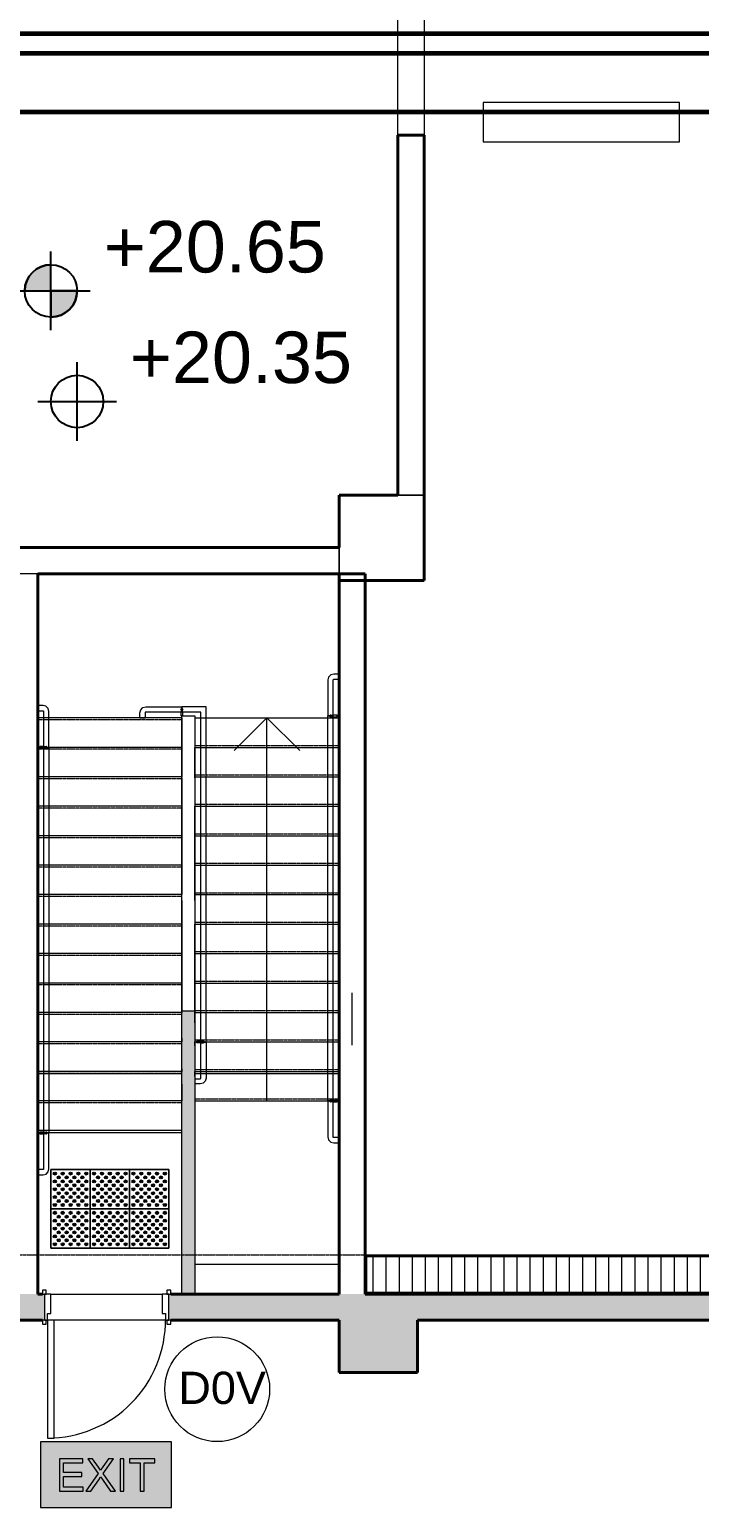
# Model space of a CAD drawing. Header units: millimetres. Extents: x 4021 to 183614, y -11746 to 71065.
# Drawn here: x 124225 to 129340, y 32477 to 43764 of the extents above; entities that cross this region are included whole.
import ezdxf

# ---------------------------------------------------------------- set-up
doc = ezdxf.new("R2010")
doc.units = ezdxf.units.MM
doc.linetypes.add('Hidden', pattern=[7.14375, 4.7625, -2.38125])
doc.linetypes.add('Overhead', pattern=[3.96875, 2.38125, -1.5875])
for name, color, linetype, lineweight in [('A-ANNO-NOTE', 131, 'Continuous', 25), ('A-DETL', 90, 'Continuous', 9), ('A-DOOR', 31, 'Continuous', 20), ('A-DOOR-FRAM', 31, 'Continuous', 20), ('A-FLOR', 192, 'Continuous', 9), ('A-FLOR-HRAL', 11, 'Continuous', 9), ('A-FLOR-OVHD', 1, 'Overhead', 9), ('A-GENM', 13, 'Continuous', 20), ('A-GLAZ', 151, 'Continuous', 9), ('A-WALL', 113, 'Continuous', 20), ('A-WALL-PATT', 111, 'Continuous', 35), ('Q-CASE', 31, 'Continuous', 20), ('S-COLS', 52, 'Continuous', 20), ('S-STRS', 31, 'Continuous', 20), ('S-STRS-ANNO', 31, 'Continuous', 20)]:
    doc.layers.add(name, color=color, linetype=linetype, lineweight=lineweight)
doc.styles.add('Arial', font='arial.ttf', dxfattribs={"height": 393.413174})
doc.styles.add('Swis721 BT_7', font='swiss.ttf', dxfattribs={"height": 245.978428})

# ---------------------------------------------------------------- blocks, each defined once
blk = doc.blocks.new('DLN-Surface Channel-S1 - 300x200 _WD_-16436415-Copy of COLOUR_LOWER R_F')
at = {"layer": 'Q-CASE', "lineweight": 9}
h = blk.add_hatch(dxfattribs=at)
h.set_pattern_fill('FP_7', color=256, style=0, pattern_type=2)
h.set_pattern_definition([(270, (74548.4, 609.6), (100, 6e-15), [])])
h.paths.add_polyline_path([(-5552, -135), (3173, -135), (3173, -125), (3473, -125), (3473, -135), (4838, -135), (4838, -125), (5487, -125), (5487, -135), (5552, -135), (5552, 135), (-5552, 135), (-5552, 46)], flags=0)
at = {"layer": 'Q-CASE'}
for p, q in [((-5552, 150), (-5562, 150)), ((-5552, 150), (-5552, -150)), ((-5552, 140), (-5552, 150)), ((-5552, 150), (5552, 150)), ((-5552, 140), (5552, 140)), ((-5552, -135), (-5552, 135)), ((5552, 135), (-5552, 135)), ((5552, -150), (5552, 150)), ((5562, 150), (5552, 150)), ((5552, 150), (5552, 140)), ((5552, 135), (5552, -135)), ((5562, 150), (5562, -150)), ((-5552, -135), (3173, -135)), ((-5552, -150), (-5552, -140)), ((3173, -140), (-5552, -140)), ((3087, -150), (3173, -150)), ((3473, -135), (4838, -135)), ((4838, -140), (3473, -140)), ((3473, -150), (4838, -150)), ((5487, -135), (5552, -135)), ((5552, -140), (5487, -140)), ((5487, -150), (5552, -150)), ((5552, -140), (5552, -150)), ((5552, -150), (5562, -150))]:
    blk.add_line(p, q, dxfattribs=at)
blk = doc.blocks.new('Railing - Handrail On Railing_Start Post-6008623-Copy of COLOUR_LOWER R_F')
at = {"layer": 'A-FLOR-HRAL'}
for p, q in [((-25, 320), (-65, 320)), ((-65, 280), (-25, 280)), ((-20, 275), (-20, 0)), ((20, 0), (20, 275)), ((-20, 6), (-50, 6)), ((-50, 6), (-50, 0)), ((-50, 0), (-50, 6)), ((-14, 6), (-10, 6)), ((-10, 6), (-5, 6)), ((-3, 6), (0, 6)), ((5, 4), (6, 0)), ((-50, 0), (-50, -6)), ((-50, -6), (-50, 0)), ((-50, -7), (-20, -7)), ((20, 0), (-20, 0)), ((-20, 0), (-2, 0)), ((-20, -7), (-15, -7)), ((0, 0), (5, 0)), ((4, -5), (0, -7)), ((5, 0), (20, 0))]:
    blk.add_line(p, q, dxfattribs=at)
at = {"layer": 'A-FLOR-HRAL', "flags": 128}
for points in [[(20, 275), (14, 298), (-3, 314), (-25, 320)], [(-25, 280), (-21, 278), (-20, 275)], [(0, -7), (-6, -7), (-15, -7)]]:
    blk.add_lwpolyline(points, dxfattribs=at)
at = {"layer": 'A-FLOR-HRAL'}
for start, end in [(150, 180), (135, 150), (360, 135), (180, 360)]:
    blk.add_arc((0, 0), 6.5, start, end, dxfattribs=at)
blk = doc.blocks.new('Railing - Handrail On Railing_End Post-6008625-Copy of COLOUR_LOWER R_F')
at = {"layer": 'A-FLOR-HRAL'}
for p, q in [((-20, 6), (-50, 6)), ((-15, 6), (-20, 6)), ((-20, 0), (-20, -275)), ((5, 4), (6, 0)), ((20, -275), (20, 0)), ((-50, 0), (-50, -6)), ((-50, -6), (-50, 0)), ((-50, -6), (-20, -6)), ((-20, 0), (20, 0)), ((-2, 0), (-20, 0)), ((-10, -6), (-14, -6)), ((-6, -6), (-10, -6)), ((0, -6), (-5, -6)), ((5, 0), (0, 0)), ((4, -5), (0, -6)), ((14, 0), (5, 0)), ((20, 0), (14, 0)), ((-25, -280), (-65, -280)), ((-65, -280), (-65, -320)), ((-65, -320), (-65, -280)), ((-65, -320), (-25, -320))]:
    blk.add_line(p, q, dxfattribs=at)
at = {"layer": 'A-FLOR-HRAL', "flags": 128}
for points in [[(-15, 6), (-3, 6), (0, 6)], [(-25, -320), (-2, -314), (14, -297), (20, -275)], [(-20, -275), (-22, -279), (-25, -280)]]:
    blk.add_lwpolyline(points, dxfattribs=at)
at = {"layer": 'A-FLOR-HRAL'}
for start, end in [(360, 180), (180, 315), (315, 330), (330, 360)]:
    blk.add_arc((0, 0), 6.5, start, end, dxfattribs=at)
blk = doc.blocks.new('Railing - Railing-6008583-Copy of COLOUR_LOWER R_F')
at = {"layer": 'A-FLOR-HRAL'}
for p, q in [((50839, 38552), (50839, 38592)), ((51024, 38592), (50839, 38592)), ((50984, 38552), (50839, 38552)), ((50984, 38507), (50984, 38552)), ((50984, 36032), (50984, 38507)), ((51024, 38507), (51024, 38592)), ((51024, 36032), (51024, 38507)), ((51024, 36032), (50984, 36032))]:
    blk.add_line(p, q, dxfattribs=at)
at = {"extrusion": (0, 0, -1), "zscale": -1}
for name, p, rotation in [('Railing - Handrail On Railing_End Post-6008625-Copy of COLOUR_LOWER R_F', (-50839, 38572), 90), ('Railing - Handrail On Railing_Start Post-6008623-Copy of COLOUR_LOWER R_F', (-51004, 36032), 180)]:
    blk.add_blockref(name, p, dxfattribs=dict(at, rotation=rotation))
blk = doc.blocks.new('DLN-Single Door__X05_ - _M42_ 900 x 2000 _WH_-16634148-Copy of COLOUR_LOWER R_F')
at = {"layer": 'A-DOOR', "lineweight": 15}
for p, q in [((-460, 130), (-490, 130)), ((-490, 130), (-490, 100)), ((-460, 100), (-460, 130)), ((490, 130), (460, 130)), ((460, 130), (460, 100)), ((490, 100), (490, 130)), ((-490, 100), (-460, 100)), ((460, 100), (490, 100)), ((-460, -100), (-490, -100)), ((-490, -100), (-490, -130)), ((-460, -130), (-460, -100)), ((-400, -100), (-450, -100)), ((-450, -100), (-450, -1000)), ((-400, -1000), (-400, -100)), ((490, -100), (460, -100)), ((460, -100), (460, -130)), ((490, -130), (490, -100)), ((-490, -130), (-460, -130)), ((460, -130), (490, -130)), ((-450, -1000), (-400, -1000))]:
    blk.add_line(p, q, dxfattribs=at)
blk.add_arc((-450, -100), 900, 270, 0.5, dxfattribs=at)
at = {"layer": 'A-DOOR-FRAM', "lineweight": 15}
for p, q in [((-425, 100), (-475, 100)), ((-475, 100), (-475, -100)), ((-425, -50), (-425, 100)), ((425, 100), (425, -50)), ((475, 100), (425, 100)), ((475, -100), (475, 100)), ((-475, -100), (-450, -100)), ((-450, -100), (-450, -50)), ((-450, -50), (-425, -50)), ((425, -50), (450, -50)), ((450, -50), (450, -100)), ((450, -100), (475, -100))]:
    blk.add_line(p, q, dxfattribs=at)
blk = doc.blocks.new('Railing - Handrail On Railing_Start Post-V10-Copy of COLOUR_LOWER R_F')
at = {"layer": 'A-FLOR-HRAL'}
for p, q in [((-25, 320), (-65, 320)), ((-65, 280), (-25, 280)), ((-20, 275), (-20, 0)), ((20, 0), (20, 275)), ((-20, 6), (-50, 6)), ((-50, 6), (-50, 0)), ((-50, 0), (-50, 6)), ((-50, 0), (-50, 0)), ((-14, 6), (-10, 6)), ((-10, 6), (-5, 6)), ((-3, 6), (0, 6)), ((5, 4), (6, 0)), ((-50, 0), (-50, -6)), ((-50, -6), (-50, 0)), ((-50, -6), (-20, -6)), ((14, 0), (-20, 0)), ((-20, 0), (-2, 0)), ((-20, -6), (-15, -6)), ((0, 0), (5, 0)), ((4, -5), (0, -6)), ((5, 0), (20, 0)), ((19, 0), (14, 0)), ((20, 0), (19, 0))]:
    blk.add_line(p, q, dxfattribs=at)
at = {"layer": 'A-FLOR-HRAL', "flags": 128}
for points in [[(20, 275), (14, 298), (-3, 314), (-25, 320)], [(-25, 280), (-21, 278), (-20, 275)], [(0, -6), (-6, -6), (-15, -6)]]:
    blk.add_lwpolyline(points, dxfattribs=at)
at = {"layer": 'A-FLOR-HRAL'}
for start, end in [(150, 180), (135, 150), (360, 135), (180, 360)]:
    blk.add_arc((0, 0), 6.5, start, end, dxfattribs=at)
blk = doc.blocks.new('Railing - Handrail On Railing_End Post-V11-Copy of COLOUR_LOWER R_F')
at = {"layer": 'A-FLOR-HRAL'}
for p, q in [((-20, 6), (-50, 6)), ((-50, 6), (-50, 3)), ((-50, 0), (-50, 6)), ((-50, 3), (-50, 0)), ((-15, 6), (-20, 6)), ((-20, 0), (-20, -275)), ((5, 4), (6, 0)), ((20, -275), (20, 0)), ((-50, 0), (-50, -6)), ((-50, -6), (-50, 0)), ((-50, -6), (-20, -6)), ((-20, 0), (20, 0)), ((-5, 0), (-20, 0)), ((-10, -6), (-14, -6)), ((-6, -6), (-10, -6)), ((-2, 0), (-5, 0)), ((0, -6), (-5, -6)), ((5, 0), (0, 0)), ((4, -5), (0, -6)), ((17, 0), (5, 0)), ((20, 0), (17, 0)), ((-25, -280), (-65, -280)), ((-65, -280), (-65, -300)), ((-65, -320), (-65, -280)), ((-65, -300), (-65, -320)), ((-65, -320), (-25, -320))]:
    blk.add_line(p, q, dxfattribs=at)
at = {"layer": 'A-FLOR-HRAL', "flags": 128}
for points in [[(-15, 6), (-3, 6), (0, 6)], [(-25, -320), (-2, -314), (14, -297), (20, -275)], [(-20, -275), (-22, -279), (-25, -280)]]:
    blk.add_lwpolyline(points, dxfattribs=at)
at = {"layer": 'A-FLOR-HRAL'}
for start, end in [(360, 180), (180, 315), (315, 330), (330, 360)]:
    blk.add_arc((0, 0), 6.5, start, end, dxfattribs=at)
blk = doc.blocks.new('Railing - Railing-7308550-Copy of COLOUR_LOWER R_F')
at = {"layer": 'A-FLOR-HRAL'}
for p, q in [((49784, 38282), (49824, 38282)), ((49784, 38282), (49784, 35338)), ((49824, 38282), (49824, 35338)), ((49824, 35338), (49784, 35338))]:
    blk.add_line(p, q, dxfattribs=at)
for name, p in [('Railing - Handrail On Railing_Start Post-V10-Copy of COLOUR_LOWER R_F', (49804, 38282)), ('Railing - Handrail On Railing_End Post-V11-Copy of COLOUR_LOWER R_F', (49804, 35338))]:
    blk.add_blockref(name, p)
blk = doc.blocks.new('Railing - Handrail On Railing_Start Post-V12-Copy of COLOUR_LOWER R_F')
at = {"layer": 'A-FLOR-HRAL'}
for p, q in [((-25, 320), (-65, 320)), ((-65, 280), (-25, 280)), ((-20, 275), (-20, 0)), ((20, 0), (20, 275)), ((-20, 6), (-50, 6)), ((-50, 6), (-50, 0)), ((-50, 0), (-50, 6)), ((-14, 6), (-10, 6)), ((-10, 6), (-5, 6)), ((-3, 6), (0, 6)), ((5, 4), (6, 0)), ((-50, 0), (-50, -6)), ((-50, -6), (-50, 0)), ((-50, -7), (-20, -7)), ((20, 0), (-20, 0)), ((-20, 0), (-17, 0)), ((-20, -7), (-15, -7)), ((-17, 0), (-17, 0)), ((-17, 0), (-14, 0)), ((-14, 0), (-5, 0)), ((-5, 0), (-2, 0)), ((0, 0), (5, 0)), ((4, -5), (0, -7)), ((5, 0), (10, 0)), ((10, 0), (14, 0)), ((14, 0), (20, 0))]:
    blk.add_line(p, q, dxfattribs=at)
at = {"layer": 'A-FLOR-HRAL', "flags": 128}
for points in [[(20, 275), (14, 298), (-3, 314), (-25, 320)], [(-25, 280), (-21, 278), (-20, 275)], [(0, -7), (-6, -7), (-15, -7)]]:
    blk.add_lwpolyline(points, dxfattribs=at)
at = {"layer": 'A-FLOR-HRAL'}
for start, end in [(150, 180), (135, 150), (360, 135), (180, 360)]:
    blk.add_arc((0, 0), 6.5, start, end, dxfattribs=at)
blk = doc.blocks.new('Railing - Handrail On Railing_End Post-V13-Copy of COLOUR_LOWER R_F')
at = {"layer": 'A-FLOR-HRAL'}
for p, q in [((-20, 6), (-50, 6)), ((-50, 6), (-50, 6)), ((-50, 6), (-50, 6)), ((-50, 6), (-50, 5)), ((-50, 0), (-50, 6)), ((-50, 5), (-50, 0)), ((-15, 6), (-20, 6)), ((0, 6), (1, 6)), ((5, 4), (6, 0)), ((-50, 0), (-50, -6)), ((-50, -6), (-50, 0)), ((-50, -7), (-20, -7)), ((-20, 0), (-20, -275)), ((-20, 0), (20, 0)), ((-17, 0), (-20, 0)), ((-17, 0), (-17, 0)), ((-2, 0), (-17, 0)), ((-10, -7), (-14, -7)), ((-6, -7), (-10, -7)), ((0, -7), (-5, -7)), ((5, 0), (0, 0)), ((4, -5), (0, -7)), ((14, 0), (5, 0)), ((17, 0), (14, 0)), ((19, 0), (17, 0)), ((20, 0), (19, 0)), ((20, -275), (20, 0)), ((-25, -280), (-65, -280)), ((-65, -320), (-25, -320))]:
    blk.add_line(p, q, dxfattribs=at)
at = {"layer": 'A-FLOR-HRAL', "flags": 128}
for points in [[(-15, 6), (-3, 6), (0, 6)], [(-25, -320), (-2, -314), (14, -297), (20, -275)], [(-20, -275), (-22, -279), (-25, -280)]]:
    blk.add_lwpolyline(points, dxfattribs=at)
at = {"layer": 'A-FLOR-HRAL'}
for start, end in [(360, 180), (180, 285), (285, 315), (315, 330), (330, 360)]:
    blk.add_arc((0, 0), 6.5, start, end, dxfattribs=at)
blk = doc.blocks.new('Railing - Railing-7308562-Copy of COLOUR_LOWER R_F')
at = {"layer": 'A-FLOR-HRAL'}
for p, q in [((51954, 38522), (51994, 38522)), ((51954, 35582), (51954, 38522)), ((51994, 35582), (51994, 38522)), ((51994, 35582), (51954, 35582))]:
    blk.add_line(p, q, dxfattribs=at)
at = {"rotation": 180}
for name, p in [('Railing - Handrail On Railing_End Post-V13-Copy of COLOUR_LOWER R_F', (51974, 38522)), ('Railing - Handrail On Railing_Start Post-V12-Copy of COLOUR_LOWER R_F', (51974, 35582))]:
    blk.add_blockref(name, p, dxfattribs=at)
blk = doc.blocks.new('DLN_Tactile - Positional Tiles-3867764-Copy of COLOUR_LOWER R_F')
at = {"layer": 'A-GENM'}
for p, q in [((150, 150), (-150, 150)), ((-150, 150), (-150, -150)), ((-150, -150), (-150, 150)), ((-150, 150), (150, 150)), ((150, -150), (150, 150)), ((150, 150), (150, -150)), ((-150, -150), (150, -150)), ((150, -150), (-150, -150))]:
    blk.add_line(p, q, dxfattribs=at)
for centre, radius in [((-120, 120), 11.5), ((-120, 120), 6), ((-60, 120), 11.5), ((-60, 120), 6), ((0, 120), 11.5), ((0, 120), 6), ((60, 120), 11.5), ((60, 120), 6), ((120, 120), 11.5), ((120, 120), 6), ((-120, 60), 11.5), ((-120, 0), 11.5), ((-120, 60), 6), ((-120, 0), 6), ((-90, 90), 11.5), ((-90, 30), 11.5), ((-90, 90), 6), ((-90, 30), 6), ((-60, 60), 11.5), ((-60, 0), 11.5), ((-60, 60), 6), ((-60, 0), 6), ((-30, 90), 11.5), ((-30, 30), 11.5), ((-30, 90), 6), ((-30, 30), 6), ((0, 60), 11.5), ((0, 0), 11.5), ((0, 60), 6), ((0, 0), 6), ((30, 90), 11.5), ((30, 30), 11.5), ((30, 90), 6), ((30, 30), 6), ((60, 60), 11.5), ((60, 0), 11.5), ((60, 60), 6), ((60, 0), 6), ((90, 90), 11.5), ((90, 30), 11.5), ((90, 90), 6), ((90, 30), 6), ((120, 60), 11.5), ((120, 0), 11.5), ((120, 60), 6), ((120, 0), 6), ((-120, -60), 11.5), ((-120, -120), 11.5), ((-120, -60), 6), ((-90, -30), 11.5), ((-90, -90), 11.5), ((-90, -30), 6), ((-90, -90), 6), ((-60, -60), 11.5), ((-60, -120), 11.5), ((-60, -60), 6), ((-30, -30), 11.5), ((-30, -90), 11.5), ((-30, -30), 6), ((-30, -90), 6), ((0, -60), 11.5), ((0, -120), 11.5), ((0, -60), 6), ((30, -30), 11.5), ((30, -90), 11.5), ((30, -30), 6), ((30, -90), 6), ((60, -60), 11.5), ((60, -120), 11.5), ((60, -60), 6), ((90, -30), 11.5), ((90, -90), 11.5), ((90, -30), 6), ((90, -90), 6), ((120, -60), 11.5), ((120, -120), 11.5), ((120, -60), 6), ((-120, -120), 6), ((-60, -120), 6), ((0, -120), 6), ((60, -120), 6), ((120, -120), 6)]:
    blk.add_circle(centre, radius, dxfattribs=at)
blk = doc.blocks.new('DLN_Louvre - 400x400 _WH_-16812348-Copy of COLOUR_LOWER R_F')
at = {"layer": 'A-GLAZ'}
blk.add_line((-200, 0), (200, 0), dxfattribs=at)
blk = doc.blocks.new('DLN_EXIT Sign Board - DLN_EXIT Sign Board-5973881-Copy of COLOUR_LOWER R_F')
at = {"layer": 'A-GENM', "lineweight": 15}
h = blk.add_hatch(color=256, dxfattribs=at)
h.paths.add_polyline_path([(-500, -250), (500, -250), (500, 250), (-500, 250), (-500, -125)], flags=0)
h.paths.add_polyline_path([(262, -125), (262, 90), (181, 90), (181, 121), (373, 121), (373, 90), (292, 90), (292, -125)], flags=0)
h.paths.add_polyline_path([(-116, -125), (-154, -125), (-59, 9), (-138, 121), (-102, 121), (-42, 34), (20, 121), (58, 121), (-22, 9), (73, -125), (36, -125), (-40, -17), (-59, -44)], flags=0)
h.paths.add_polyline_path([(-173, -125), (-354, -125), (-354, 121), (-177, 121), (-177, 90), (-323, 90), (-323, 17), (-185, 17), (-185, -13), (-323, -13), (-323, -94), (-173, -94)], flags=0)
h.paths.add_polyline_path([(108, -125), (108, 121), (138, 121), (138, -125)], flags=0)
for points in [[(-173, -125), (-173, -94), (-323, -94), (-323, -13), (-185, -13), (-185, 17), (-323, 17), (-323, 90), (-177, 90), (-177, 121), (-354, 121), (-354, -125), (-323, -125)], [(-154, -125), (-116, -125), (-40, -17), (36, -125), (73, -125), (-22, 9), (58, 121), (20, 121), (-42, 34), (-57, 58), (-102, 121), (-138, 121), (-59, 9)], [(108, -125), (138, -125), (138, 121), (108, 121), (108, -36)], [(262, -125), (292, -125), (292, 90), (373, 90), (373, 121), (181, 121), (181, 90), (262, 90), (262, -36)]]:
    blk.add_hatch(color=256, dxfattribs=at).paths.add_polyline_path(points, flags=0)
for p, q in [((500, 250), (-500, 250)), ((-500, 250), (-500, -250)), ((500, -250), (500, 250)), ((-177, 121), (-354, 121)), ((-354, 121), (-354, -125)), ((-177, 90), (-177, 121)), ((-102, 121), (-138, 121)), ((-138, 121), (-59, 9)), ((-57, 58), (-102, 121)), ((20, 121), (-24, 59)), ((-22, 9), (58, 121)), ((58, 121), (20, 121)), ((138, 121), (108, 121)), ((108, 121), (108, -125)), ((138, -125), (138, 121)), ((373, 121), (181, 121)), ((181, 121), (181, 90)), ((373, 90), (373, 121)), ((-323, 17), (-323, 90)), ((-323, 90), (-177, 90)), ((-185, 17), (-323, 17)), ((-185, -13), (-185, 17)), ((-59, 9), (-154, -125)), ((-42, 34), (-57, 58)), ((-24, 59), (-42, 34)), ((73, -125), (-22, 9)), ((181, 90), (262, 90)), ((262, 90), (262, -125)), ((292, -125), (292, 90)), ((292, 90), (373, 90)), ((-323, -94), (-323, -13)), ((-323, -13), (-185, -13)), ((-173, -94), (-323, -94)), ((-173, -125), (-173, -94)), ((-116, -125), (-55, -38)), ((-55, -38), (-40, -17)), ((-40, -17), (-27, -36)), ((-27, -36), (36, -125)), ((-354, -125), (-173, -125)), ((-154, -125), (-116, -125)), ((36, -125), (73, -125)), ((108, -125), (138, -125)), ((262, -125), (292, -125)), ((-500, -250), (500, -250))]:
    blk.add_line(p, q, dxfattribs=at)
blk = doc.blocks.new('DLN_Slab Level Mark - SSL-2mm_Type 2-2670448-Copy of COLOUR_LOWER R_F')
at = {"layer": 'A-ANNO-NOTE'}
for p, q in [((0, 1.5), (0, -1.5)), ((-1.5, 0), (1.5, 0))]:
    blk.add_line(p, q, dxfattribs=at)
blk.add_circle((0, 0), 1, dxfattribs=at)
blk = doc.blocks.new('DLN_Slab Level Mark - FFL-2mm_Type 2-2670450-Copy of COLOUR_LOWER R_F')
at = {"layer": 'A-ANNO-NOTE', "lineweight": 5}
h = blk.add_hatch(color=256, dxfattribs=at)
edge = h.paths.add_edge_path(flags=0)
edge.add_arc((0, 0), 1, 0, 90, ccw=False)
edge.add_line((1, 0), (0, 0))
edge.add_line((0, 0), (0, 1))
h = blk.add_hatch(color=256, dxfattribs=at)
edge = h.paths.add_edge_path(flags=0)
edge.add_arc((0, 0), 1, 180, 270, ccw=False)
edge.add_line((-1, 0), (0, 0))
edge.add_line((0, 0), (0, -1))
at = {"layer": 'A-ANNO-NOTE'}
for p, q in [((0, 1.5), (0, -1.5)), ((0, 1), (0, 0)), ((0, 0), (-1, 0)), ((0, -1), (0, 0)), ((0, 0), (1, 0)), ((-1.5, 0), (1.5, 0))]:
    blk.add_line(p, q, dxfattribs=at)
blk.add_circle((0, 0), 1, dxfattribs=at)
for start, end in [(360, 90), (180, 270)]:
    blk.add_arc((0, 0), 1, start, end, dxfattribs=at)
blk = doc.blocks.new('GBP_Door Mark1 - 2 x 1_3_RT_ Border WHITE-11425889-Copy of COLOUR_LOWER R_F')
at = {"layer": 'A-ANNO-NOTE', "lineweight": 5}
blk.add_circle((-31.356, 27.261), 2, dxfattribs=at)

msp = doc.modelspace()

# ---------------------------------------------------------------- hatches: boundary and pattern name
at = {"layer": 'A-WALL'}
msp.add_hatch(color=7, dxfattribs=at).paths.add_polyline_path([(125487.7, 34107.5), (125487.7, 36267.4), (125387.7, 36267.4), (125387.7, 34107.5)], flags=0)
at = {"layer": 'A-WALL-PATT', "lineweight": 20}
h = msp.add_hatch(color=7, dxfattribs=at)
h.paths.add_polyline_path([(125741.9, 33907.5), (126587.7, 33907.5), (126587.7, 34107.5), (125287.7, 34107.5), (125287.7, 33907.5), (125368.5, 33907.5)], flags=0)
h.paths.add_polyline_path([(124087.7, 33907.5), (124337.7, 33907.5), (124337.7, 34107.5), (124087.7, 34107.5)], flags=0)
at = {"layer": 'A-WALL-PATT'}
msp.add_hatch(color=50, dxfattribs=at).paths.add_polyline_path([(127072.6, 33507.5), (127187.7, 33507.5), (127187.7, 34107.5), (126587.7, 34107.5), (126587.7, 33507.5)], flags=0)
at = {"layer": 'A-WALL-PATT', "lineweight": 20}
msp.add_hatch(color=7, dxfattribs=at).paths.add_polyline_path([(132184.8, 33907.5), (135437.7, 33907.5), (135437.7, 34107.5), (127187.7, 34107.5), (127187.7, 33907.5), (131009.6, 33907.5)], flags=0)

# ---------------------------------------------------------------- linework, layer by layer
at = {"layer": 'A-DETL', "linetype": 'Hidden', "lineweight": 60}
for p, q in [((136362.7, 43732.5), (120645.9, 43732.5)), ((136212.7, 43582.5), (120686.1, 43582.5)), ((135762.7, 43132.5), (120806.7, 43132.5))]:
    msp.add_line(p, q, dxfattribs=at)
at = {"layer": 'A-FLOR'}
for p, q in [((129187.7, 43207.5), (127687.7, 43207.5)), ((127687.7, 43207.5), (127687.7, 42907.5)), ((129187.7, 42907.5), (129187.7, 43207.5)), ((127687.7, 42907.5), (129187.7, 42907.5)), ((125387.7, 35788.1), (124287.7, 35788.1)), ((125532.7, 35788.1), (125487.7, 35788.1)), ((125538.2, 35788.1), (125535.4, 35788.1)), ((125542.2, 35788.1), (125538.6, 35788.1)), ((125547, 35788.1), (125542.7, 35788.1)), ((125552.1, 35788.1), (125547.5, 35788.1)), ((125557.3, 35788.1), (125552.7, 35788.1)), ((125562.2, 35788.1), (125557.9, 35788.1)), ((125566.4, 35788.1), (125562.7, 35788.1)), ((125569.7, 35788.1), (125566.8, 35788.1)), ((126587.7, 35788.1), (125572.6, 35788.1)), ((124302.7, 35338.2), (124287.7, 35338.2)), ((124332.7, 35338.2), (124303.4, 35338.2)), ((124350.5, 35338.2), (124338.6, 35338.2)), ((124357.5, 35338.2), (124352.7, 35338.2)), ((124370, 35338.2), (124357.9, 35338.2)), ((125387.7, 35338.2), (124372.7, 35338.2)), ((126587.7, 34332.5), (125487.7, 34332.5)), ((126787.7, 34407.5), (137987.7, 34407.5))]:
    msp.add_line(p, q, dxfattribs=at)
at = {"layer": 'A-FLOR-OVHD'}
msp.add_line((111887.7, 34407.5), (138237.7, 34407.5), dxfattribs=at)
at = {"layer": 'A-WALL', "color": 250, "lineweight": 15}
for p, q in [((127037.7, 42957.5), (127037.7, 44957.5)), ((127237.7, 44957.5), (127237.7, 42957.5)), ((127037.7, 40207.5), (127237.7, 40207.5)), ((126587.7, 39607.5), (126587.7, 39807.5)), ((124387.7, 34107.5), (125237.7, 34107.5)), ((125262.7, 33907.5), (124362.7, 33907.5))]:
    msp.add_line(p, q, dxfattribs=at)
at = {"layer": 'A-WALL', "color": 50, "lineweight": 40}
for p, q in [((127037.7, 42957.5), (127037.7, 40207.5)), ((127237.7, 42957.5), (127037.7, 42957.5)), ((127237.7, 40207.5), (127237.7, 42957.5)), ((126587.7, 39807.5), (115262.7, 39807.5)), ((124287.7, 39607.5), (126787.7, 39607.5)), ((124287.7, 35058.2), (124287.7, 39607.5)), ((126587.7, 39607.5), (126587.7, 34107.5)), ((126787.7, 34107.5), (126787.7, 39607.5)), ((124287.7, 35020.8), (124287.7, 35055.5)), ((124287.7, 34107.5), (124287.7, 35018.2)), ((124322.7, 34107.5), (124287.7, 34107.5)), ((126587.7, 34107.5), (125302.7, 34107.5)), ((127187.7, 34107.5), (126787.7, 34107.5)), ((135437.7, 34107.5), (127187.7, 34107.5)), ((116237.7, 33907.5), (124322.7, 33907.5)), ((125302.7, 33907.5), (126587.7, 33907.5)), ((126587.7, 33907.5), (126587.7, 33507.5)), ((127187.7, 33507.5), (127187.7, 33907.5)), ((127187.7, 33907.5), (135437.7, 33907.5)), ((126587.7, 33507.5), (127187.7, 33507.5))]:
    msp.add_line(p, q, dxfattribs=at)
at = {"layer": 'A-WALL', "color": 7}
msp.add_line((124287.7, 39607.5), (124087.7, 39607.5), dxfattribs=at)
at = {"layer": 'A-WALL'}
for p, q in [((125387.7, 38522.5), (125487.7, 38522.5)), ((125387.7, 34107.5), (125387.7, 38522.5)), ((125487.7, 38522.5), (125487.7, 34107.5)), ((125487.7, 36267.4), (125387.7, 36267.4)), ((125387.7, 34107.5), (125487.7, 34107.5))]:
    msp.add_line(p, q, dxfattribs=at)
at = {"layer": 'S-COLS', "color": 50, "lineweight": 40}
for p, q in [((127037.7, 40207.5), (126587.7, 40207.5)), ((126587.7, 40207.5), (126587.7, 39807.5)), ((127237.7, 39557.5), (127237.7, 40207.5)), ((126587.7, 39607.5), (126587.7, 39557.5)), ((126587.7, 39557.5), (127237.7, 39557.5))]:
    msp.add_line(p, q, dxfattribs=at)
at = {"layer": 'S-COLS', "color": 250, "lineweight": 15}
for p, q in [((127237.7, 40207.5), (127037.7, 40207.5)), ((126587.7, 39807.5), (126587.7, 39607.5))]:
    msp.add_line(p, q, dxfattribs=at)
at = {"layer": 'S-STRS'}
for p, q in [((124332.7, 38507.5), (124287.7, 38507.5)), ((124338, 38507.5), (124335.4, 38507.5)), ((124341.9, 38507.5), (124338.6, 38507.5)), ((124346.6, 38507.5), (124342.7, 38507.5)), ((124351.8, 38507.5), (124347.5, 38507.5)), ((124356.9, 38507.5), (124352.7, 38507.5)), ((124361.8, 38507.5), (124357.9, 38507.5)), ((124366.1, 38507.5), (124362.7, 38507.5)), ((124369.4, 38507.5), (124366.8, 38507.5)), ((125067.7, 38507.5), (124372.6, 38507.5)), ((125105, 38507.5), (125070.4, 38507.5)), ((125387.7, 38507.5), (125107.7, 38507.5)), ((125387.7, 38507.5), (125387.7, 38282.5)), ((125487.7, 38507.5), (125532.7, 38507.5)), ((125532.7, 38507.5), (125572.7, 38507.5)), ((125572.7, 38507.5), (126502.7, 38507.5)), ((126502.7, 38507.5), (126542.7, 38507.5)), ((126542.7, 38507.5), (126587.7, 38507.5)), ((124302.7, 38282.5), (124287.7, 38282.5)), ((124332.7, 38282.5), (124303.4, 38282.5)), ((124350.5, 38282.5), (124338.6, 38282.5)), ((124357.5, 38282.5), (124352.7, 38282.5)), ((124370, 38282.5), (124357.9, 38282.5)), ((125387.7, 38282.5), (124372.7, 38282.5)), ((125387.7, 38282.5), (125387.7, 38057.5)), ((125487.7, 38057.5), (125487.7, 38282.5)), ((125487.7, 38282.5), (125532.7, 38282.5)), ((125532.7, 38282.5), (125572.7, 38282.5)), ((125572.7, 38282.5), (126502.7, 38282.5)), ((126502.7, 38282.5), (126542.7, 38282.5)), ((126542.7, 38282.5), (126587.7, 38282.5)), ((124332.7, 38057.5), (124287.7, 38057.5)), ((124372.7, 38057.5), (124332.7, 38057.5)), ((125387.7, 38057.5), (124372.7, 38057.5)), ((125387.7, 38048.7), (125387.7, 37832.5)), ((125487.7, 38048.7), (125487.7, 38057.5)), ((125487.7, 38057.5), (125532.7, 38057.5)), ((125532.7, 38057.5), (125572.7, 38057.5)), ((125572.7, 38057.5), (126502.7, 38057.5)), ((126502.7, 38057.5), (126542.7, 38057.5)), ((126542.7, 38057.5), (126587.7, 38057.5)), ((124332.7, 37832.5), (124287.7, 37832.5)), ((124372.7, 37832.5), (124332.7, 37832.5)), ((125387.7, 37832.5), (124372.7, 37832.5)), ((125387.7, 37832.5), (125387.7, 37607.5)), ((125487.7, 37607.5), (125487.7, 37832.5)), ((125487.7, 37832.5), (125532.7, 37832.5)), ((125532.7, 37832.5), (125572.7, 37832.5)), ((125572.7, 37832.5), (126502.7, 37832.5)), ((126502.7, 37832.5), (126542.7, 37832.5)), ((126542.7, 37832.5), (126587.7, 37832.5)), ((124332.7, 37607.5), (124287.7, 37607.5)), ((124372.7, 37607.5), (124332.7, 37607.5)), ((125387.7, 37607.5), (124372.7, 37607.5)), ((125387.7, 37607.5), (125387.7, 37382.5)), ((125487.7, 37382.5), (125487.7, 37607.5)), ((125487.7, 37607.5), (125532.7, 37607.5)), ((125532.7, 37607.5), (125572.7, 37607.5)), ((125572.7, 37607.5), (126502.7, 37607.5)), ((126502.7, 37607.5), (126542.7, 37607.5)), ((126542.7, 37607.5), (126587.7, 37607.5)), ((124332.7, 37382.5), (124287.7, 37382.5)), ((124372.7, 37382.5), (124332.7, 37382.5)), ((125387.7, 37382.5), (124372.7, 37382.5)), ((125387.7, 37382.5), (125387.7, 37157.5)), ((125487.7, 37157.5), (125487.7, 37382.5)), ((125487.7, 37382.5), (125532.7, 37382.5)), ((125532.7, 37382.5), (125572.7, 37382.5)), ((125572.7, 37382.5), (126502.7, 37382.5)), ((126502.7, 37382.5), (126542.7, 37382.5)), ((126542.7, 37382.5), (126587.7, 37382.5)), ((124332.7, 37157.5), (124287.7, 37157.5)), ((124372.7, 37157.5), (124332.7, 37157.5)), ((125387.7, 37157.5), (124372.7, 37157.5)), ((125487.7, 37113), (125487.7, 37157.5)), ((125487.7, 37157.5), (125532.7, 37157.5)), ((125532.7, 37157.5), (125572.7, 37157.5)), ((125572.7, 37157.5), (126502.7, 37157.5)), ((126502.7, 37157.5), (126542.7, 37157.5)), ((126542.7, 37157.5), (126587.7, 37157.5)), ((125387.7, 37113), (125387.7, 36932.5)), ((124332.7, 36932.5), (124287.7, 36932.5)), ((124372.7, 36932.5), (124332.7, 36932.5)), ((125387.7, 36932.5), (124372.7, 36932.5)), ((125387.7, 36932.5), (125387.7, 36707.5)), ((125487.7, 36707.5), (125487.7, 36932.5)), ((125487.7, 36932.5), (125532.7, 36932.5)), ((125532.7, 36932.5), (125572.7, 36932.5)), ((125572.7, 36932.5), (126502.7, 36932.5)), ((126502.7, 36932.5), (126542.7, 36932.5)), ((126542.7, 36932.5), (126587.7, 36932.5)), ((124332.7, 36707.5), (124287.7, 36707.5)), ((124372.7, 36707.5), (124332.7, 36707.5)), ((125387.7, 36707.5), (124372.7, 36707.5)), ((125387.7, 36707.5), (125387.7, 36482.5)), ((125487.7, 36482.5), (125487.7, 36707.5)), ((125487.7, 36707.5), (125532.7, 36707.5)), ((125532.7, 36707.5), (125572.7, 36707.5)), ((125572.7, 36707.5), (126502.7, 36707.5)), ((126502.7, 36707.5), (126542.7, 36707.5)), ((126542.7, 36707.5), (126587.7, 36707.5)), ((124332.7, 36482.5), (124287.7, 36482.5)), ((124372.7, 36482.5), (124332.7, 36482.5)), ((125387.7, 36482.5), (124372.7, 36482.5)), ((125387.7, 36482.5), (125387.7, 36257.5)), ((125487.7, 36257.5), (125487.7, 36482.5)), ((125487.7, 36482.5), (125532.7, 36482.5)), ((125532.7, 36482.5), (125572.7, 36482.5)), ((125572.7, 36482.5), (126502.7, 36482.5)), ((126502.7, 36482.5), (126542.7, 36482.5)), ((126542.7, 36482.5), (126587.7, 36482.5)), ((124332.7, 36257.5), (124287.7, 36257.5)), ((124372.7, 36257.5), (124332.7, 36257.5)), ((125387.7, 36257.5), (124372.7, 36257.5)), ((125487.7, 36177.3), (125487.7, 36257.5)), ((125487.7, 36257.5), (125532.7, 36257.5)), ((125532.7, 36257.5), (125572.7, 36257.5)), ((125572.7, 36257.5), (126502.7, 36257.5)), ((126502.7, 36257.5), (126542.7, 36257.5)), ((126542.7, 36257.5), (126587.7, 36257.5)), ((124332.7, 36032.5), (124287.7, 36032.5)), ((124372.7, 36032.5), (124332.7, 36032.5)), ((125387.7, 36032.5), (124372.7, 36032.5)), ((125387.7, 36060.3), (125387.7, 36032.5)), ((125487.7, 36001.9), (125487.7, 36032.5)), ((125487.7, 36032.5), (125502.7, 36032.5)), ((125502.7, 36032.5), (125532.7, 36032.5)), ((125538.6, 36032.5), (125550.5, 36032.5)), ((125552.7, 36032.5), (125557.5, 36032.5)), ((125557.9, 36032.5), (125570, 36032.5)), ((125572.7, 36032.5), (126502.7, 36032.5)), ((126502.7, 36032.5), (126542.7, 36032.5)), ((126542.7, 36032.5), (126587.7, 36032.5)), ((124332.7, 35807.5), (124287.7, 35807.5)), ((124372.7, 35807.5), (124332.7, 35807.5)), ((125387.7, 35807.5), (124372.7, 35807.5)), ((125387.7, 35826.4), (125387.7, 35807.5)), ((125487.7, 35767.9), (125487.7, 35807.5)), ((125487.7, 35807.5), (125532.7, 35807.5)), ((125535.4, 35807.5), (125538, 35807.5)), ((125538.6, 35807.5), (125541.9, 35807.5)), ((125542.7, 35807.5), (125546.6, 35807.5)), ((125547.5, 35807.5), (125551.8, 35807.5)), ((125552.7, 35807.5), (125556.9, 35807.5)), ((125557.9, 35807.5), (125561.8, 35807.5)), ((125562.7, 35807.5), (125566.1, 35807.5)), ((125566.8, 35807.5), (125569.4, 35807.5)), ((125572.6, 35807.5), (126502.7, 35807.5)), ((126502.7, 35807.5), (126542.7, 35807.5)), ((126542.7, 35807.5), (126587.7, 35807.5)), ((125387.7, 35709.4), (125387.7, 35582.5)), ((124332.7, 35582.5), (124287.7, 35582.5)), ((124372.7, 35582.5), (124332.7, 35582.5)), ((125387.7, 35582.5), (124372.7, 35582.5)), ((125487.7, 35582.5), (126502.7, 35582.5)), ((126505.4, 35582.5), (126517.5, 35582.5)), ((126517.9, 35582.5), (126522.7, 35582.5)), ((126524.9, 35582.5), (126536.8, 35582.5)), ((126542.7, 35582.5), (126572.7, 35582.5)), ((126572.7, 35582.5), (126587.7, 35582.5)), ((124332.7, 35357.5), (124287.7, 35357.5)), ((124372.7, 35357.5), (124332.7, 35357.5)), ((125387.7, 35357.5), (124372.7, 35357.5))]:
    msp.add_line(p, q, dxfattribs=at)
at = {"layer": 'S-STRS', "linetype": 'Overhead'}
for p, q in [((124332.7, 38492.5), (124287.7, 38492.5)), ((124337.8, 38492.5), (124335.4, 38492.5)), ((124341.7, 38492.5), (124338.6, 38492.5)), ((124346.4, 38492.5), (124342.7, 38492.5)), ((124351.5, 38492.5), (124347.5, 38492.5)), ((124356.7, 38492.5), (124352.7, 38492.5)), ((124361.6, 38492.5), (124357.9, 38492.5)), ((124365.9, 38492.5), (124362.7, 38492.5)), ((124369.3, 38492.5), (124366.8, 38492.5)), ((125387.7, 38492.5), (124372.5, 38492.5)), ((124332.7, 38267.5), (124287.7, 38267.5)), ((124372.7, 38267.5), (124332.7, 38267.5)), ((125387.7, 38267.5), (124372.7, 38267.5)), ((125487.7, 38297.5), (125532.7, 38297.5)), ((125532.7, 38297.5), (125572.7, 38297.5)), ((125572.7, 38297.5), (126502.7, 38297.5)), ((126502.7, 38297.5), (126542.7, 38297.5)), ((126542.7, 38297.5), (126587.7, 38297.5)), ((124332.7, 38042.5), (124287.7, 38042.5)), ((124372.7, 38042.5), (124332.7, 38042.5)), ((125387.7, 38042.5), (124372.7, 38042.5)), ((125487.7, 38072.5), (125532.7, 38072.5)), ((125532.7, 38072.5), (125572.7, 38072.5)), ((125572.7, 38072.5), (126502.7, 38072.5)), ((126502.7, 38072.5), (126542.7, 38072.5)), ((126542.7, 38072.5), (126587.7, 38072.5)), ((124332.7, 37817.5), (124287.7, 37817.5)), ((124372.7, 37817.5), (124332.7, 37817.5)), ((125387.7, 37817.5), (124372.7, 37817.5)), ((125487.7, 37847.5), (125532.7, 37847.5)), ((125532.7, 37847.5), (125572.7, 37847.5)), ((125572.7, 37847.5), (126502.7, 37847.5)), ((126502.7, 37847.5), (126542.7, 37847.5)), ((126542.7, 37847.5), (126587.7, 37847.5)), ((124332.7, 37592.5), (124287.7, 37592.5)), ((124372.7, 37592.5), (124332.7, 37592.5)), ((125387.7, 37592.5), (124372.7, 37592.5)), ((125487.7, 37622.5), (125532.7, 37622.5)), ((125532.7, 37622.5), (125572.7, 37622.5)), ((125572.7, 37622.5), (126502.7, 37622.5)), ((126502.7, 37622.5), (126542.7, 37622.5)), ((126542.7, 37622.5), (126587.7, 37622.5)), ((124332.7, 37367.5), (124287.7, 37367.5)), ((124372.7, 37367.5), (124332.7, 37367.5)), ((125387.7, 37367.5), (124372.7, 37367.5)), ((125487.7, 37397.5), (125532.7, 37397.5)), ((125532.7, 37397.5), (125572.7, 37397.5)), ((125572.7, 37397.5), (126502.7, 37397.5)), ((126502.7, 37397.5), (126542.7, 37397.5)), ((126542.7, 37397.5), (126587.7, 37397.5)), ((124332.7, 37142.5), (124287.7, 37142.5)), ((124372.7, 37142.5), (124332.7, 37142.5)), ((125387.7, 37142.5), (124372.7, 37142.5)), ((125487.7, 37172.5), (125532.7, 37172.5)), ((125532.7, 37172.5), (125572.7, 37172.5)), ((125572.7, 37172.5), (126502.7, 37172.5)), ((126502.7, 37172.5), (126542.7, 37172.5)), ((126542.7, 37172.5), (126587.7, 37172.5)), ((124332.7, 36917.5), (124287.7, 36917.5)), ((124372.7, 36917.5), (124332.7, 36917.5)), ((125387.7, 36917.5), (124372.7, 36917.5)), ((125487.7, 36947.5), (125532.7, 36947.5)), ((125532.7, 36947.5), (125572.7, 36947.5)), ((125572.7, 36947.5), (126502.7, 36947.5)), ((126502.7, 36947.5), (126542.7, 36947.5)), ((126542.7, 36947.5), (126587.7, 36947.5)), ((124332.7, 36692.5), (124287.7, 36692.5)), ((124372.7, 36692.5), (124332.7, 36692.5)), ((125387.7, 36692.5), (124372.7, 36692.5)), ((125487.7, 36722.5), (125532.7, 36722.5)), ((125532.7, 36722.5), (125572.7, 36722.5)), ((125572.7, 36722.5), (126502.7, 36722.5)), ((126502.7, 36722.5), (126542.7, 36722.5)), ((126542.7, 36722.5), (126587.7, 36722.5)), ((124332.7, 36467.5), (124287.7, 36467.5)), ((124372.7, 36467.5), (124332.7, 36467.5)), ((125387.7, 36467.5), (124372.7, 36467.5)), ((125487.7, 36497.5), (125532.7, 36497.5)), ((125532.7, 36497.5), (125572.7, 36497.5)), ((125572.7, 36497.5), (126502.7, 36497.5)), ((126502.7, 36497.5), (126542.7, 36497.5)), ((126542.7, 36497.5), (126587.7, 36497.5)), ((124332.7, 36242.5), (124287.7, 36242.5)), ((124372.7, 36242.5), (124332.7, 36242.5)), ((125387.7, 36242.5), (124372.7, 36242.5)), ((125487.7, 36272.5), (125532.7, 36272.5)), ((125532.7, 36272.5), (125572.7, 36272.5)), ((125572.7, 36272.5), (126502.7, 36272.5)), ((126502.7, 36272.5), (126542.7, 36272.5)), ((126542.7, 36272.5), (126587.7, 36272.5)), ((124332.7, 36017.5), (124287.7, 36017.5)), ((124372.7, 36017.5), (124332.7, 36017.5)), ((125387.7, 36017.5), (124372.7, 36017.5)), ((125487.7, 36047.5), (125532.7, 36047.5)), ((125532.7, 36047.5), (125572.7, 36047.5)), ((125572.7, 36047.5), (126502.7, 36047.5)), ((126502.7, 36047.5), (126542.7, 36047.5)), ((126542.7, 36047.5), (126587.7, 36047.5)), ((124332.7, 35792.5), (124287.7, 35792.5)), ((124372.7, 35792.5), (124332.7, 35792.5)), ((125387.7, 35792.5), (124372.7, 35792.5)), ((125487.7, 35822.5), (125532.7, 35822.5)), ((125535.4, 35822.5), (125537.8, 35822.5)), ((125538.6, 35822.5), (125541.7, 35822.5)), ((125542.7, 35822.5), (125546.4, 35822.5)), ((125547.5, 35822.5), (125551.5, 35822.5)), ((125552.7, 35822.5), (125556.7, 35822.5)), ((125557.9, 35822.5), (125561.6, 35822.5)), ((125562.7, 35822.5), (125565.9, 35822.5)), ((125566.8, 35822.5), (125569.3, 35822.5)), ((125572.5, 35822.5), (126502.7, 35822.5)), ((126502.7, 35822.5), (126542.7, 35822.5)), ((126542.7, 35822.5), (126587.7, 35822.5)), ((124332.7, 35567.5), (124287.7, 35567.5)), ((124372.7, 35567.5), (124332.7, 35567.5)), ((125387.7, 35567.5), (124372.7, 35567.5)), ((125487.7, 35597.5), (126502.7, 35597.5)), ((126502.7, 35597.5), (126542.7, 35597.5)), ((126542.7, 35597.5), (126587.7, 35597.5))]:
    msp.add_line(p, q, dxfattribs=at)
at = {"layer": 'S-STRS-ANNO'}
for p, q in [((126037.7, 38507.5), (125787.7, 38257.5)), ((126037.7, 38282.5), (126037.7, 38507.5)), ((126037.7, 38507.5), (126287.7, 38257.5)), ((126037.7, 38057.5), (126037.7, 38282.5)), ((126037.7, 37832.5), (126037.7, 38057.5)), ((126037.7, 37607.5), (126037.7, 37832.5)), ((126037.7, 37382.5), (126037.7, 37607.5)), ((126037.7, 37157.5), (126037.7, 37382.5)), ((126037.7, 36932.5), (126037.7, 37157.5)), ((126037.7, 36707.5), (126037.7, 36932.5)), ((126037.7, 36482.5), (126037.7, 36707.5)), ((126037.7, 36257.5), (126037.7, 36482.5)), ((126037.7, 36032.5), (126037.7, 36257.5)), ((126037.7, 35807.5), (126037.7, 36032.5)), ((126037.7, 35582.5), (126037.7, 35807.5))]:
    msp.add_line(p, q, dxfattribs=at)

# ---------------------------------------------------------------- block references
at = {"layer": 'A-ANNO-NOTE', "xscale": 200, "yscale": 200, "zscale": 200, "rotation": 90.00000000000004}
for name, p in [('DLN_Slab Level Mark - FFL-2mm_Type 2-2670450-Copy of COLOUR_LOWER R_F', (124388.1, 41768.5)), ('DLN_Slab Level Mark - SSL-2mm_Type 2-2670448-Copy of COLOUR_LOWER R_F', (124587.9, 40923.7))]:
    msp.add_blockref(name, p, dxfattribs=at)
at = {"layer": 'A-ANNO-NOTE', "xscale": 200, "yscale": 200, "zscale": 200}
msp.add_blockref('GBP_Door Mark1 - 2 x 1_3_RT_ Border WHITE-11425889-Copy of COLOUR_LOWER R_F', (131929, 27928), dxfattribs=at)
at = {"layer": 'A-DOOR', "lineweight": 15}
msp.add_blockref('DLN-Single Door__X05_ - _M42_ 900 x 2000 _WH_-16634148-Copy of COLOUR_LOWER R_F', (124812.7, 34007.5), dxfattribs=at)
at = {"layer": 'A-FLOR-HRAL'}
for name in ['Railing - Railing-7308562-Copy of COLOUR_LOWER R_F', 'Railing - Railing-7308550-Copy of COLOUR_LOWER R_F', 'Railing - Railing-6008583-Copy of COLOUR_LOWER R_F']:
    msp.add_blockref(name, (74548.4, 0), dxfattribs=at)
at = {"layer": 'A-GENM', "rotation": 269.9999999999998}
for p in [(124537.7, 34907.5), (124837.7, 34907.5), (125137.7, 34907.5), (124537.7, 34607.5), (124837.7, 34607.5), (125137.7, 34607.5)]:
    msp.add_blockref('DLN_Tactile - Positional Tiles-3867764-Copy of COLOUR_LOWER R_F', p, dxfattribs=at)
at = {"layer": 'A-GENM', "lineweight": 15}
msp.add_blockref('DLN_EXIT Sign Board - DLN_EXIT Sign Board-5973881-Copy of COLOUR_LOWER R_F', (124807.7, 32727.5), dxfattribs=at)
at = {"layer": 'A-GLAZ', "rotation": 89.99999999999999}
msp.add_blockref('DLN_Louvre - 400x400 _WH_-16812348-Copy of COLOUR_LOWER R_F', (126687.7, 36207.5), dxfattribs=at)
at = {"layer": 'Q-CASE'}
msp.add_blockref('DLN-Surface Channel-S1 - 300x200 _WD_-16436415-Copy of COLOUR_LOWER R_F', (132350.2, 34257.5), dxfattribs=at)

# ---------------------------------------------------------------- texts
at = {"layer": 'A-ANNO-NOTE', "lineweight": 5}
for s, insert, char_height, width, attachment_point, line_spacing_factor, style in [('+20.65', (124790.9, 42302.6), 393.41, 2020.8, 1, 0.938532, 'Arial'), ('+20.35', (124990.7, 41457.7), 393.41, 2020.8, 1, 0.938532, 'Arial'), ('D0V', (125695.3, 33513.8), 245.98, 767.492, 2, 1.00667, 'Swis721 BT_7')]:
    msp.add_mtext(s, dxfattribs=dict(at, insert=insert, char_height=char_height, width=width, attachment_point=attachment_point, line_spacing_factor=line_spacing_factor, style=style))

doc.saveas('drawing.dxf')
